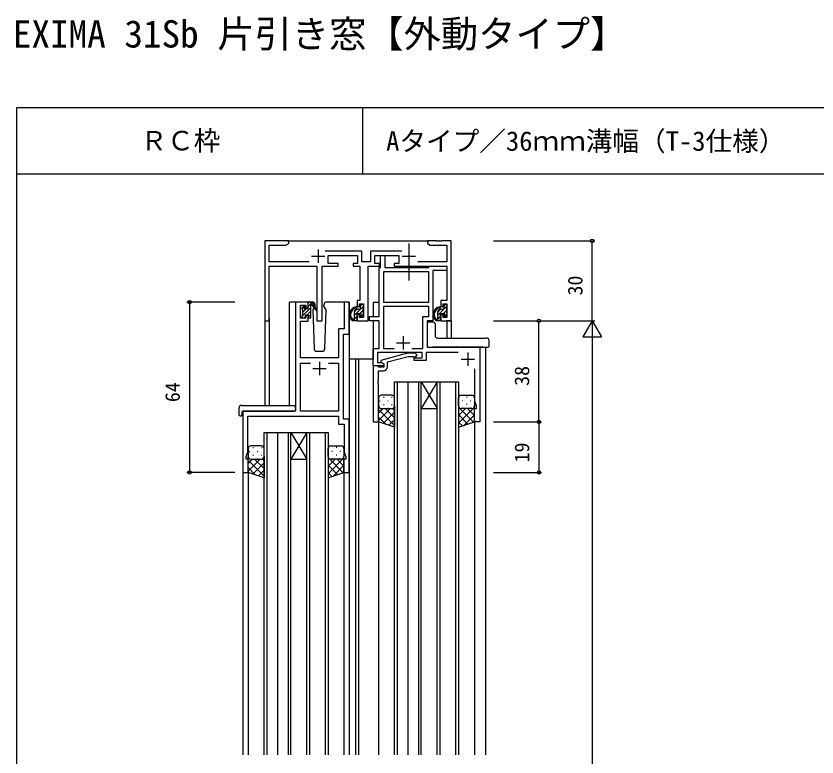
# Model space of a CAD drawing. Units: millimetres, scale not verified. Extents: x -437 to 438, y -281 to 278.
# Drawn here: x -436.9 to -136.2, y 0.1 to 278.5 of the extents above; entities that cross this region are included whole.
import ezdxf
from ezdxf.enums import TextEntityAlignment as Align

# ---------------------------------------------------------------- set-up
doc = ezdxf.new("R2010")
doc.units = ezdxf.units.MM
doc.header["$LTSCALE"] = 2
for name, color, linetype in [('0-1_USER1', 3, 'Continuous'), ('0-2_YKK_11', 7, 'Continuous'), ('0-3_YKK_12', 2, 'Continuous'), ('0-4_YKK_13', 4, 'Continuous'), ('0-6_YKK_D', 6, 'Continuous'), ('0-7_YKK_ZWAK', 7, 'Continuous')]:
    doc.layers.add(name, color=color, linetype=linetype)
doc.styles.add('ＭＳ ゴシック', font='')
doc.styles.get('ＭＳ ゴシック').set_extended_font_data('MS Gothic')

msp = doc.modelspace()

# ---------------------------------------------------------------- linework, layer by layer
at = {"layer": '0-2_YKK_11'}
for p, q in [((-323.5, 190.7), (-323.5, 185.7)), ((-289.4, 190.7), (-289.4, 185.7)), ((-326, 188.2), (-321, 188.2)), ((-291.9, 188.2), (-286.9, 188.2)), ((-291.6, 158.2), (-291.6, 153.2)), ((-294.1, 155.7), (-289.1, 155.7)), ((-267.3, 152), (-267.3, 147)), ((-323, 148.5), (-323, 143.5)), ((-269.8, 149.5), (-264.8, 149.5)), ((-325.5, 146), (-320.5, 146))]:
    msp.add_line(p, q, dxfattribs=at)
for points in [[(-326.85, 186.13), (-341.87, 186.13), (-341.87, 192.37), (-335.591, 192.37), (-334.5, 193), (-334.5, 194), (-343.5, 194), (-343.5, 164), (-341.87, 164), (-341.87, 184.5), (-323.95, 184.5), (-323.95, 164), (-322.05, 164), (-322.05, 184.5), (-316, 184.5), (-316, 185.5), (-319.8, 185.5), (-319.8, 188.5), (-308.7, 188.5), (-308.7, 185.5), (-310.4, 185.5), (-310.4, 184.5), (-307.8, 184.5), (-307.8, 171.6), (-308.8, 171.6), (-308.8, 169.3), (-308, 169.3), (-308, 170.4), (-306.5, 170.4), (-306.5, 165.2), (-308, 165.2), (-308, 166.3), (-308.8, 166.3), (-308.8, 164), (-304.7, 164), (-304.7, 184.5), (-300.5, 184.5), (-300.5, 185.5), (-302.2, 185.5), (-302.2, 188.5)], [(-302.2, 188.5), (-293.2, 188.5), (-293.2, 185.5), (-294.9, 185.5), (-294.9, 184.5), (-275.2, 184.5), (-275.2, 171.6), (-277.4, 171.6), (-277.4, 169.3), (-276.6, 169.3), (-276.6, 170.4), (-275.13, 170.4), (-275.13, 165.2), (-276.6, 165.2), (-276.6, 166.3), (-277.4, 166.3), (-277.4, 164), (-273.5, 164), (-273.5, 194), (-277.042, 194), (-277.225, 193.88), (-277.775, 193.88), (-277.958, 194), (-278.042, 194), (-278.225, 193.88), (-278.775, 193.88), (-278.958, 194), (-282.5, 194), (-282.5, 193), (-281.409, 192.37), (-275.13, 192.37), (-275.13, 186.13), (-286.05, 186.13)], [(-292.092, 190.13), (-303.83, 190.13), (-303.83, 186.13), (-307.07, 186.13), (-307.07, 190.13), (-320.808, 190.13)], [(-270.966, 152), (-282.9, 152), (-282.9, 149), (-287.4, 149), (-287.4, 150), (-284.4, 150), (-284.4, 152), (-301.2, 152), (-301.2, 148.3), (-299.666, 148.3), (-298.8, 147.8), (-298.8, 147), (-302.8, 147), (-302.8, 153.6), (-300.6, 153.6), (-300.6, 164), (-304.2, 164), (-304.2, 165.6), (-300.6, 165.6), (-300.6, 184), (-300.1, 184), (-300.1, 188.5), (-298.5, 188.5), (-298.5, 184), (-282, 184), (-282, 184.5), (-275.2, 184.5), (-275.2, 182.9), (-280.4, 182.9), (-280.4, 164), (-282.6, 164), (-282.6, 154), (-262.8, 154), (-262.8, 126), (-264.8, 126), (-264.8, 131), (-264.1, 131), (-264.1, 132), (-264.7, 133.648), (-264.7, 145.879)], [(-349.9, 128.1), (-315.9, 128.1), (-315.9, 125.1), (-313.7, 125.1), (-313.7, 114.648), (-313.1, 113), (-313.1, 112), (-313.8, 112), (-313.8, 107), (-311.8, 107), (-311.8, 127), (-314, 127), (-314, 150), (-314, 159), (-311.8, 159), (-311.8, 171), (-313.7, 171), (-313.7, 160.9), (-315.9, 160.9), (-315.9, 150), (-330.1, 150), (-330.1, 163.8), (-327.2, 163.8), (-327.2, 165.9), (-328.1, 165.9), (-328.1, 164.9), (-330.1, 164.9), (-330.1, 169.9), (-328.1, 169.9), (-328.1, 168.9), (-327.2, 168.9), (-327.2, 171), (-332, 171), (-332, 150), (-332, 130), (-351.8, 130), (-351.8, 107), (-349.8, 107), (-349.8, 112), (-350.5, 112)], [(-288.264, 153.6), (-284.2, 153.6), (-284.2, 165.6), (-282, 165.6), (-282, 169.4), (-299, 169.4), (-299, 153.6), (-294.936, 153.6)], [(-297.5, 146.7), (-297.5, 148.52), (-289.739, 150.6), (-287.549, 150.6), (-287.124, 150.176), (-286.276, 151.024), (-287.051, 151.8), (-289.897, 151.8), (-300, 149.093), (-300, 148.493), (-298.8, 147.8), (-298.8, 146.5), (-300.6, 146.5), (-300.8, 146.7), (-301.1, 147), (-302.8, 147)], [(-319.664, 148.1), (-315.9, 148.1), (-315.9, 130), (-330.1, 130), (-330.1, 148.1), (-326.336, 148.1)], [(-302.8, 147), (-302.8, 126), (-300.8, 126), (-300.8, 140.042), (-300.92, 140.225), (-300.92, 140.775), (-300.8, 140.958), (-300.8, 141.042), (-300.92, 141.225), (-300.92, 141.775), (-300.8, 141.958), (-300.8, 145.2), (-299, 145.2)], [(-350.5, 112), (-350.5, 113), (-349.9, 114.648), (-349.9, 128.1)]]:
    msp.add_lwpolyline(points, dxfattribs=at)
msp.add_lwpolyline([(-282, 182.4), (-299, 182.4), (-299, 171), (-282, 171)], close=True, dxfattribs=at)
msp.add_arc((-299, 146.7), 1.5, 270.00001, 359.99999, dxfattribs=at)
at = {"layer": '0-3_YKK_12'}
for p, q in [((-335, 194), (-282, 194)), ((-334.2, 132.188), (-334.2, 171)), ((-331, 171), (-334.2, 171)), ((-311.8, 171), (-311.8, 0.962)), ((-302.8, 171), (-300.6, 171)), ((-302.8, 171), (-302.8, 165.6)), ((-280.4, 171), (-280.4, 166.5)), ((-343.5, 164.815), (-343.5, 132.188)), ((-341.87, 164.815), (-341.87, 132.188)), ((-275.13, 164), (-275.13, 157.497)), ((-273.5, 164), (-275.13, 164)), ((-273.5, 164), (-273.5, 157.497)), ((-261.6, 154), (-280.4, 154)), ((-260.6, 154), (-260.6, 0.962)), ((-309.5, 149.5), (-311.8, 149.5)), ((-309.5, 149.5), (-309.5, 0.962)), ((-308.3, 149.5), (-308.3, 0.962)), ((-294.8, 141), (-284.8, 141)), ((-294.8, 0.962), (-294.8, 141)), ((-293.8, 141), (-293.8, 0.962)), ((-289.8, 141), (-289.8, 0.962)), ((-285.8, 141), (-285.8, 0.962)), ((-284.8, 141), (-278.8, 141)), ((-284.8, 141), (-278.8, 131)), ((-278.8, 141), (-284.8, 131)), ((-284.8, 0.962), (-284.8, 141)), ((-278.8, 0.962), (-278.8, 141)), ((-277.8, 141), (-277.8, 0.962)), ((-271.8, 0.962), (-271.8, 141)), ((-351.8, 130), (-351.8, 0.962)), ((-347.7, 130), (-350.2, 130)), ((-284.8, 131), (-278.8, 131)), ((-300.8, 126.5), (-300.8, 0.962)), ((-264.8, 126.5), (-264.8, 0.962)), ((-343.8, 122), (-333.8, 122)), ((-343.8, 0.962), (-343.8, 122)), ((-342.8, 122), (-342.8, 0.962)), ((-338.8, 122), (-338.8, 0.962)), ((-334.8, 122), (-334.8, 0.962)), ((-333.8, 122), (-327.8, 122)), ((-333.8, 122), (-327.8, 112)), ((-327.8, 122), (-333.8, 112)), ((-333.8, 0.962), (-333.8, 122)), ((-327.8, 0.962), (-327.8, 122)), ((-326.8, 122), (-326.8, 0.962)), ((-320.8, 0.962), (-320.8, 122)), ((-333.8, 112), (-327.8, 112)), ((-349.8, 107.5), (-349.8, 0.962)), ((-313.8, 107.5), (-313.8, 0.962))]:
    msp.add_line(p, q, dxfattribs=at)
for points in [[(-302.8, 164), (-302.8, 149.5), (-309.5, 149.5)], [(-278.8, 141), (-270.8, 141), (-270.8, 0.962)], [(-327.8, 122), (-319.8, 122), (-319.8, 0.962)]]:
    msp.add_lwpolyline(points, dxfattribs=at)
at = {"layer": '0-4_YKK_13'}
for p, q in [((-289.4, 192.988), (-289.4, 179.072)), ((-329.5, 168.361), (-328.405, 169.456)), ((-329.5, 165.667), (-326.2, 168.967)), ((-329.5, 168.3), (-329.5, 168.9)), ((-329.412, 169.112), (-328.912, 169.612)), ((-329.3, 167.214), (-327.914, 168.6)), ((-325.713, 171), (-328.7, 171)), ((-328.4, 169.4), (-328.4, 169.061)), ((-327.2, 170.661), (-326.861, 171)), ((-327.2, 169.314), (-326.348, 170.166)), ((-326.9, 171), (-326.109, 171)), ((-326.2, 165.3), (-326.2, 169.958)), ((-326.148, 170.493), (-326.017, 170.976)), ((-324.304, 167.962), (-325.934, 170.159)), ((-325.761, 170.833), (-324.183, 168.286)), ((-325.024, 168.931), (-325.542, 168.033)), ((-320.458, 168.033), (-321.305, 169.5)), ((-321.235, 169.38), (-321.305, 169.5)), ((-311.8, 171), (-320.287, 171)), ((-306.53, 169.439), (-310.03, 165.939)), ((-307.284, 170.1), (-307.63, 169.754)), ((-307.63, 168.5), (-307.63, 169.8)), ((-307.33, 170.1), (-306.83, 170.1)), ((-306.73, 169.1), (-306.73, 167.1)), ((-306.53, 169.8), (-306.53, 169.3)), ((-275.13, 169.439), (-278.63, 165.939)), ((-275.884, 170.1), (-276.23, 169.754)), ((-276.23, 168.5), (-276.23, 169.8)), ((-275.93, 170.1), (-275.43, 170.1)), ((-275.33, 169.1), (-275.33, 167.1)), ((-275.13, 169.8), (-275.13, 169.3)), ((-329.5, 165.3), (-329.5, 165.8)), ((-329.3, 166), (-329.3, 168.1)), ((-328.82, 165), (-328.4, 165.42)), ((-328.4, 166.2), (-328.4, 165.3)), ((-328.4, 166.2), (-327.2, 166.2)), ((-327.62, 166.2), (-326.2, 167.62)), ((-327.2, 166.2), (-327.2, 165.3)), ((-327.199, 165.274), (-326.2, 166.273)), ((-325.542, 168.033), (-325.034, 153.465)), ((-320.966, 153.465), (-320.458, 168.033)), ((-310.03, 167.2), (-310.03, 164)), ((-309.03, 165.525), (-310.03, 164.525)), ((-309.198, 168.186), (-310.016, 167.368)), ((-307.93, 168.2), (-309.03, 168.2)), ((-309.03, 166.3), (-309.03, 164.3)), ((-308.091, 166.6), (-308.73, 166.6)), ((-306.73, 167.825), (-307.723, 166.832)), ((-307.63, 165.8), (-307.63, 166.139)), ((-306.53, 166.611), (-307.548, 165.593)), ((-306.618, 166.088), (-307.118, 165.588)), ((-306.53, 166.9), (-306.53, 166.3)), ((-278.63, 167.2), (-278.63, 164)), ((-277.63, 165.525), (-278.63, 164.525)), ((-277.798, 168.186), (-278.616, 167.368)), ((-276.53, 168.2), (-277.63, 168.2)), ((-277.63, 166.3), (-277.63, 164.3)), ((-276.691, 166.6), (-277.33, 166.6)), ((-275.33, 167.825), (-276.323, 166.832)), ((-276.23, 165.8), (-276.23, 166.139)), ((-275.13, 166.611), (-276.148, 165.593)), ((-275.218, 166.088), (-275.718, 165.588)), ((-275.13, 166.9), (-275.13, 166.3)), ((-328.7, 165), (-329.2, 165)), ((-326.5, 165), (-326.9, 165)), ((-309.33, 164), (-310.63, 164)), ((-282.6, 162.9), (-282.6, 154.5)), ((-280.104, 163.4), (-282.1, 163.4)), ((-280.104, 163.4), (-280.104, 163.4)), ((-279.604, 162.901), (-279.604, 158.494)), ((-277.93, 164), (-279.23, 164)), ((-278.609, 157.497), (-260.3, 157.497)), ((-278.606, 157.495), (-278.609, 157.494)), ((-282.1, 154), (-259.8, 154)), ((-260.3, 154), (-259.8, 154)), ((-324.034, 152.5), (-321.966, 152.5)), ((-295.8, 136), (-299.8, 136)), ((-269.8, 136), (-265.8, 136)), ((-300.8, 135), (-300.8, 132)), ((-300.38, 133.92), (-300.18, 133.92)), ((-298.965, 135.335), (-298.765, 135.335)), ((-298.965, 132.505), (-298.765, 132.505)), ((-297.35, 133.92), (-297.15, 133.92)), ((-295.935, 135.335), (-295.735, 135.335)), ((-295.935, 132.505), (-295.735, 132.505)), ((-294.8, 132), (-294.8, 135)), ((-270.8, 132), (-270.8, 135)), ((-270.565, 132.505), (-270.765, 132.505)), ((-270.565, 135.335), (-270.742, 135.335)), ((-269.15, 133.92), (-269.35, 133.92)), ((-267.535, 135.335), (-267.735, 135.335)), ((-267.535, 132.505), (-267.735, 132.505)), ((-266.12, 133.92), (-266.32, 133.92)), ((-264.8, 135), (-264.8, 132)), ((-353.288, 131.188), (-353.288, 128.812)), ((-352.288, 132.188), (-332, 132.188)), ((-352.1, 129.7), (-352.1, 128.808)), ((-351.8, 130), (-332.5, 130)), ((-332, 131.188), (-332, 132.188)), ((-332, 131.188), (-332, 130.5)), ((-296.28, 131), (-300.8, 126.479)), ((-299.108, 131), (-300.8, 129.308)), ((-300.8, 130.631), (-294.8, 124.631)), ((-300.215, 131.09), (-300.18, 131.09)), ((-299.8, 131), (-295.8, 131)), ((-299.8, 131), (-295.8, 131)), ((-294.8, 129.651), (-299.039, 125.412)), ((-298.34, 131), (-294.8, 127.46)), ((-297.35, 131.09), (-297.15, 131.09)), ((-295.545, 131.033), (-294.8, 130.288)), ((-270.8, 131.579), (-265.115, 125.895)), ((-264.8, 131.531), (-270.8, 125.531)), ((-270.595, 131.393), (-270.8, 131.188)), ((-268.16, 131), (-270.8, 128.36)), ((-265.8, 131), (-269.8, 131)), ((-265.8, 131), (-269.8, 131)), ((-269.15, 131.09), (-269.35, 131.09)), ((-267.392, 131), (-264.8, 128.408)), ((-266.12, 131.09), (-266.32, 131.09)), ((-264.985, 131.421), (-264.8, 131.236)), ((-300.8, 127.803), (-298.095, 125.098)), ((-294.8, 126.823), (-296.917, 124.705)), ((-270.8, 128.751), (-267.236, 125.187)), ((-264.8, 128.703), (-268.855, 124.648)), ((-270.8, 125.923), (-269.358, 124.48)), ((-349.8, 116), (-349.8, 113)), ((-349.38, 114.92), (-349.18, 114.92)), ((-344.8, 117), (-348.8, 117)), ((-347.965, 116.335), (-347.765, 116.335)), ((-346.35, 114.92), (-346.15, 114.92)), ((-344.935, 116.335), (-344.735, 116.335)), ((-343.8, 113), (-343.8, 116)), ((-319.8, 113), (-319.8, 116)), ((-319.565, 116.335), (-319.742, 116.335)), ((-318.8, 117), (-314.8, 117)), ((-318.15, 114.92), (-318.35, 114.92)), ((-316.535, 116.335), (-316.735, 116.335)), ((-315.12, 114.92), (-315.32, 114.92)), ((-313.8, 116), (-313.8, 113)), ((-345.28, 112), (-349.8, 107.48)), ((-348.108, 112), (-349.8, 110.308)), ((-349.8, 111.632), (-343.8, 105.632)), ((-349.215, 112.09), (-349.18, 112.09)), ((-348.8, 112), (-344.8, 112)), ((-348.8, 112), (-344.8, 112)), ((-347.965, 113.505), (-347.765, 113.505)), ((-347.34, 112), (-343.8, 108.46)), ((-346.35, 112.09), (-346.15, 112.09)), ((-344.935, 113.505), (-344.735, 113.505)), ((-344.545, 112.033), (-343.8, 111.289)), ((-319.8, 112.58), (-314.115, 106.895)), ((-313.8, 112.532), (-319.8, 106.532)), ((-319.595, 112.394), (-319.8, 112.189)), ((-317.16, 112), (-319.8, 109.36)), ((-319.565, 113.505), (-319.765, 113.505)), ((-314.8, 112), (-318.8, 112)), ((-314.8, 112), (-318.8, 112)), ((-318.15, 112.09), (-318.35, 112.09)), ((-316.535, 113.505), (-316.735, 113.505)), ((-316.392, 112), (-313.8, 109.408)), ((-315.12, 112.09), (-315.32, 112.09)), ((-313.985, 112.421), (-313.8, 112.237)), ((-349.8, 108.803), (-347.095, 106.098)), ((-343.8, 110.651), (-348.039, 106.413)), ((-319.8, 109.751), (-316.236, 106.188)), ((-313.8, 109.703), (-317.855, 105.648)), ((-343.8, 107.823), (-345.917, 105.706)), ((-319.8, 106.923), (-318.358, 105.481))]:
    msp.add_line(p, q, dxfattribs=at)
for points in [[(-327.939, 168.6), (-327.2, 168.6), (-327.2, 170.7)], [(-324.714, 170.035), (-324.695, 169.5), (-324.811, 169.3)], [(-321.236, 169.381), (-321.305, 169.5), (-321.286, 170.035)], [(-259.3, 154.5), (-259.3, 155.82), (-259.3, 156.497)], [(-294.8, 132), (-294.8, 124), (-300.8, 126), (-300.8, 132)], [(-270.8, 132), (-270.8, 124), (-264.8, 126), (-264.8, 132)], [(-352.288, 128.308), (-352.1, 128.308), (-352.1, 128.808)], [(-343.8, 113), (-343.8, 105), (-349.8, 107), (-349.8, 113)], [(-319.8, 113), (-319.8, 105), (-313.8, 107), (-313.8, 113)]]:
    msp.add_lwpolyline(points, dxfattribs=at)
for centre, radius, start, end in [((-329.2, 168.9), 0.3, 135, 180), ((-328.7, 169.4), 0.3, 0, 135), ((-328.4, 168.6), 0.25, 123.05573, 326.94427), ((-328.7, 169.061), 0.3, 303.05573, 0), ((-327.939, 168.3), 0.3, 90, 146.94427), ((-326.9, 170.7), 0.3, 90, 180), ((-326.2, 170.3), 0.2, 5.72038, 217.96717), ((-326.508, 169.902), 0.313, 10.28651, 61.26511), ((-326.102, 170.569), 0.431, 37.79453, 91.02551), ((-325.702, 170.35), 0.3, 185.72038, 219.45709), ((-325.713, 170), 1, 2, 90), ((-320.287, 170), 1, 90, 178), ((-308.916, 166.321), 2.885, 96.09611, 233.54807), ((-308.83, 166.287), 2.504, 100.74783, 220.54194), ((-309.152, 168.95), 0.25, 234.41837, 106.3612), ((-307.93, 168.5), 0.3, 270, 0), ((-307.33, 169.8), 0.3, 90, 180), ((-306.83, 169.8), 0.3, 0, 90), ((-306.73, 169.3), 0.2, 270, 0), ((-277.516, 166.321), 2.885, 96.09611, 233.54807), ((-277.43, 166.287), 2.504, 100.74783, 220.54194), ((-277.752, 168.95), 0.25, 234.41837, 106.3612), ((-276.53, 168.5), 0.3, 270, 0), ((-275.93, 169.8), 0.3, 90, 180), ((-275.43, 169.8), 0.3, 0, 90), ((-275.33, 169.3), 0.2, 270, 0), ((-329.3, 168.3), 0.2, 180, 270), ((-329.3, 165.8), 0.2, 90, 180), ((-324.15, 168.089), 0.2, 219.45709, 99.45709), ((-309.03, 167.2), 1, 90, 180), ((-308.73, 166.3), 0.3, 90, 180), ((-308.091, 166.9), 0.3, 270, 326.94427), ((-307.63, 166.6), 0.25, 303.05573, 146.94427), ((-307.33, 166.139), 0.3, 123.05573, 180), ((-307.33, 165.8), 0.3, 180, 315), ((-306.73, 166.9), 0.2, 0, 90), ((-306.83, 166.3), 0.3, 315, 0), ((-277.63, 167.2), 1, 90, 180), ((-277.33, 166.3), 0.3, 90, 180), ((-276.691, 166.9), 0.3, 270, 326.94427), ((-276.23, 166.6), 0.25, 303.05573, 146.94427), ((-275.93, 166.139), 0.3, 123.05573, 180), ((-275.93, 165.8), 0.3, 180, 315), ((-275.33, 166.9), 0.2, 0, 90), ((-275.43, 166.3), 0.3, 315, 0), ((-329.2, 165.3), 0.3, 180, 270), ((-328.7, 165.3), 0.3, 270, 0), ((-326.9, 165.3), 0.3, 180, 270), ((-326.5, 165.3), 0.3, 270, 0), ((-310.89, 164.404), 0.3, 23.04961, 58.3781), ((-310.43, 164.6), 0.2, 203.04961, 323.1301), ((-310.03, 164.3), 0.3, 90, 143.1301), ((-309.33, 164.3), 0.3, 270, 0), ((-282.1, 162.9), 0.5, 90, 180), ((-280.104, 162.9), 0.5, 0, 90), ((-279.49, 164.404), 0.3, 23.04961, 58.3781), ((-279.03, 164.6), 0.2, 203.04961, 323.1301), ((-278.63, 164.3), 0.3, 90, 143.1301), ((-277.93, 164.3), 0.3, 270, 0), ((-278.603, 158.497), 1.002, 180.18, 269.81786), ((-260.3, 156.497), 1, 0, 90), ((-324.034, 153.5), 1, 182, 270), ((-321.966, 153.5), 1, 270, 358), ((-282.1, 154.5), 0.5, 180, 270), ((-259.8, 154.5), 0.5, 270, 0), ((-299.8, 135), 1, 90.0001, 180.0001), ((-295.8, 135), 1, 0.0001, 90.0001), ((-269.8, 135), 1, 89.9999, 179.9999), ((-265.8, 135), 1, 359.9999, 89.9999), ((-352.288, 131.188), 1, 90.00511, 180), ((-351.8, 129.7), 0.3, 90, 180), ((-332.5, 130.5), 0.5, 270, 0), ((-299.8, 132), 1, 180.0001, 270.0001), ((-299.8, 132), 1, 180.0001, 270.0001), ((-295.8, 132), 1, 270.0001, 0.0001), ((-295.8, 132), 1, 270.0001, 0.0001), ((-269.8, 132), 1, 179.9999, 269.9999), ((-269.8, 132), 1, 179.9999, 269.9999), ((-265.8, 132), 1, 269.9999, 359.9999), ((-265.8, 132), 1, 269.9999, 359.9999), ((-352.86, 128.784), 0.427, 176.2506, 225.91697), ((-352.515, 129.454), 1.168, 236.65907, 281.21635), ((-348.8, 116), 1, 90.0001, 180.0001), ((-344.8, 116), 1, 0.0001, 90.0001), ((-318.8, 116), 1, 89.9999, 179.9999), ((-314.8, 116), 1, 359.9999, 89.9999), ((-348.8, 113), 1, 180.0001, 270.0001), ((-348.8, 113), 1, 180.0001, 270.0001), ((-344.8, 113), 1, 270.0001, 0.0001), ((-344.8, 113), 1, 270.0001, 0.0001), ((-318.8, 113), 1, 179.9999, 269.9999), ((-318.8, 113), 1, 179.9999, 269.9999), ((-314.8, 113), 1, 269.9999, 359.9999), ((-314.8, 113), 1, 269.9999, 359.9999)]:
    msp.add_arc(centre, radius, start, end, dxfattribs=at)
at = {"layer": '0-6_YKK_D'}
for p, q in [((-257.6, 194), (-219.6, 194)), ((-220.6, 164), (-220.6, 194)), ((-354.8, 171), (-372.8, 171)), ((-371.8, 171), (-371.8, 107)), ((-257.6, 164), (-219.6, 164)), ((-257.6, 164), (-219.6, 164)), ((-257.6, 164), (-239.6, 164)), ((-240.6, 126), (-240.6, 164)), ((-220.6, 164), (-224.1, 157.938)), ((-220.6, 164), (-217.1, 157.938)), ((-220.6, 164), (-220.6, 151.876)), ((-224.1, 157.938), (-217.1, 157.938)), ((-220.6, 157), (-220.6, -158.075)), ((-257.6, 126), (-239.6, 126)), ((-257.6, 126), (-239.6, 126)), ((-240.6, 126), (-240.6, 107)), ((-354.8, 107), (-372.8, 107)), ((-257.6, 107), (-239.6, 107))]:
    msp.add_line(p, q, dxfattribs=at)
for centre in [(-220.6, 194), (-371.8, 171), (-240.6, 164), (-240.6, 126), (-240.6, 126), (-371.8, 107), (-240.6, 107)]:
    msp.add_circle(centre, 0.637, dxfattribs=at)
at = {"layer": '0-7_YKK_ZWAK'}
for p, q in [((-436.8, 244), (-436.8, -281)), ((438.2, 244), (-436.8, 244)), ((-306.8, 244), (-306.8, 219)), ((438.2, 219), (-436.8, 219))]:
    msp.add_line(p, q, dxfattribs=at)

# ---------------------------------------------------------------- texts
at = {"layer": '0-1_USER1', "style": 'ＭＳ ゴシック'}
for s, height, p in [('EXIMA 31Sb 片引き窓【外動タイプ】', 10.26, (-438.149, 263.54)), ('ＲＣ枠', 7.331, (-390.238, 225.773)), ('Aタイプ／36ｍｍ溝幅（T-3仕様）', 7.331, (-297.97, 225.631))]:
    msp.add_text(s, height=height, dxfattribs=at).set_placement(p, align=Align.BOTTOM_LEFT)
at = {"layer": '0-6_YKK_D', "style": 'ＭＳ ゴシック'}
for s, p in [('30', (-222.6, 173.46)), ('38', (-242.6, 139.524)), ('64', (-373.8, 133.418)), ('19', (-242.6, 110.768))]:
    msp.add_text(s, height=5.499, rotation=90, dxfattribs=at).set_placement(p, align=Align.BOTTOM_LEFT)

doc.saveas('drawing.dxf')
